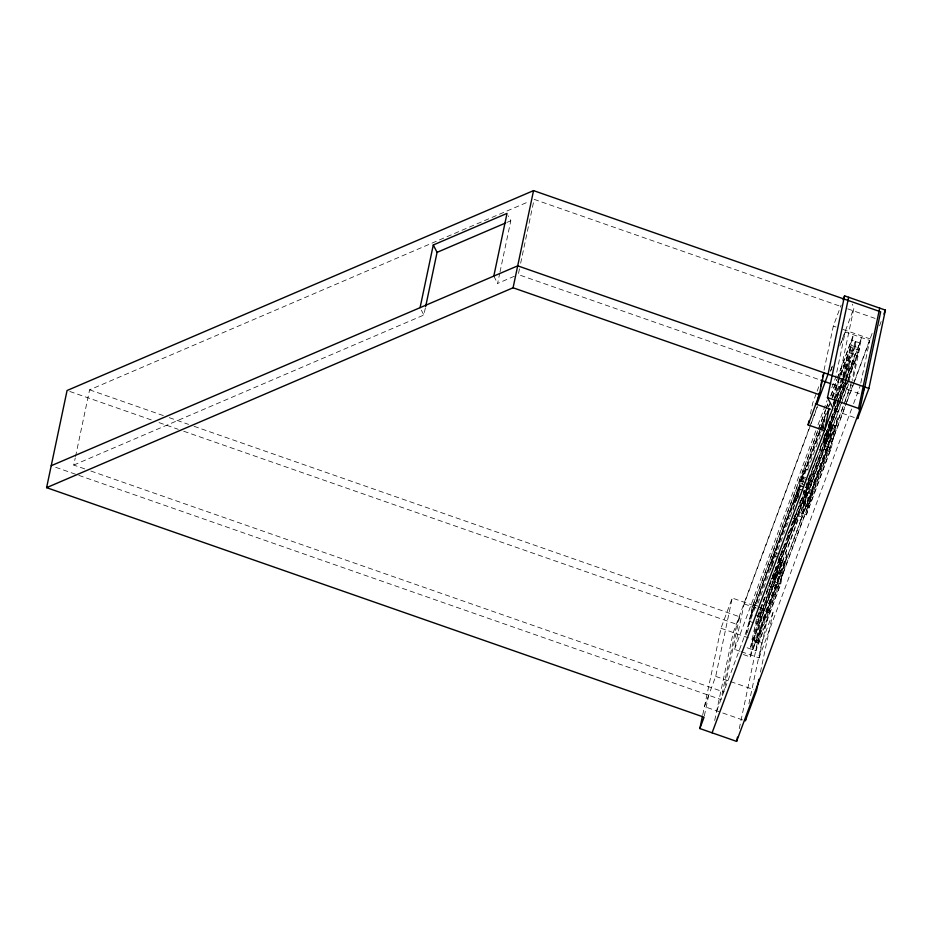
<?xml version="1.0" encoding="UTF-8"?>
<svg xmlns="http://www.w3.org/2000/svg" width="932" height="932" viewBox="0 0 932 932"><rect width="100%" height="100%" fill="white"/><g stroke="black" fill="none" stroke-linecap="round" stroke-linejoin="round"><path stroke-width="0.7" stroke-dasharray="4.66 3.5" d="M84.742 468.889L73.745 465.056L75.247 457.962M75.539 456.54L89.6 389.844L528.782 201.65M73.745 465.056L423.862 315.028L425.365 307.91M514.394 276.233L497.595 283.433L499.703 273.46M499.995 272.039L510.806 220.756L508.278 215.851M519.473 268.894L518.274 274.567L819.543 379.755M520.662 263.22L534.129 199.355L840.874 306.465M702.74 714.832L720.984 628.261L732.214 598.041L756.714 606.592M704.347 715.846L708.681 695.272M742.583 719.912L704.464 706.607L715.706 676.387L732.214 598.041M714.693 720.483L733.228 632.537L809.349 427.8M194.042 426.308L739.589 616.786L736.781 624.335L720.937 699.548L52.6 466.21M739.589 616.786L723.745 691.998L90.241 470.811M739.996 651.235L734.556 649.336L744.132 603.889L817.446 406.702M746.066 634.89L748.955 621.178L825.997 413.948M749.654 619.291L752.299 606.732L818.028 429.967M747.441 632.665L750.738 617.077L798.479 488.648L803.058 490.244M751.39 613.943L753.382 604.53L801.124 476.101L809.291 478.943L807.31 488.356L759.557 616.798L751.39 613.943L799.143 485.514L801.124 476.101M756.446 619.069L750.178 648.847L797.92 520.405L804.199 490.64L802.673 494.729M778.884 559.689L784.593 561.693L779.245 587.078L758.322 643.36L752.602 641.356L757.949 615.97L861.587 337.629L858.943 350.164L850.776 347.31L853.409 334.774L837.239 378.287M743.387 654.555L750.19 656.932L757.122 624.021L838.963 403.906M757.821 622.133L760.465 609.586M759.557 616.798L761.549 607.384L809.291 478.943M770.636 569.685L773.618 555.507L778.197 557.103M772.15 566.505L775.133 552.408L796.056 496.127L800.623 497.723M739.274 728.661L757.728 641.088L845.324 405.502M755.887 650.839L762.166 621.062L787.027 554.202L781.307 552.21L775.028 581.987L780.748 583.98L755.887 650.839L745.821 647.321M758.322 643.36L763.669 617.974L784.593 561.693M774.119 571.735L772.64 578.795L793.563 522.503L795.043 515.454M776.123 566.388L773.455 579.075L794.379 522.794L797.349 508.686M779.338 557.499L773.071 587.265L768.492 585.669M748.909 703.777L761.817 642.521L773.047 612.301L758.077 607.07M741.359 651.713L759.056 657.899L768.632 612.441L846.501 403.02M810.421 413.959L812.739 402.985L816.642 392.477M793.085 510.223L796.056 496.127M795.497 502.814L798.479 488.648M796.336 500.263L799.516 485.188L803.594 486.609M760.442 672.123L773.047 612.301M824.028 370.225L833.324 326.072L841.142 305.044M797.454 497.863L800.914 481.413M797.699 498.096L801.287 481.087L819.892 431.062M807.392 479.852L801.951 477.953L803.932 468.54L818.005 430.689M780.748 583.98L787.027 554.202M770.927 578.19L775.494 579.786L796.417 523.504L801.765 498.119M807.007 483.079L800.728 512.856L840.874 404.896M803.163 505.377L808.51 479.992L814.23 481.984L808.883 507.369L803.163 505.377L824.086 449.084L829.806 451.088L808.883 507.369M806.646 491.49L758.904 619.931L752.625 649.697L800.378 521.268L806.646 491.49L803.932 490.547M811.026 473.607L808.382 486.155L800.215 483.3L802.86 470.753L805.574 471.709M809.081 484.256L802.149 517.167L795.346 514.79M822.385 428.021L824.179 419.517M823.014 429.116L824.797 420.647M806.448 514.848L812.727 485.083L837.577 418.223L831.868 416.22L825.589 445.997L831.309 447.989L806.448 514.848L796.382 511.33M860.772 383.075L869.754 340.471L845.254 331.909L835.666 377.367L830.61 390.962M824.971 434.347L823.189 442.805L844.124 386.524L845.604 379.464M826.684 430.398L824.016 443.084L844.94 386.803L846.419 379.755M829.899 421.509L823.62 451.286L819.053 449.69M833.173 406.55L834.058 402.309M834.361 400.9L854.003 307.677L852.221 304.216M834.28 404.278L841.258 385.522L842.749 378.474M843.041 377.064L846.606 360.136L852.326 362.129L846.978 387.514L826.055 443.795L822.618 442.607M834.14 405.618L843.658 378.171M843.961 376.761L849.04 352.657L857.207 355.511L852.128 379.604M832.101 396.834L849.704 349.523L851.685 340.11L859.852 342.964L857.871 352.378L848.318 378.054M844.835 376.959L851.475 345.423L859.642 348.277L852.71 381.176M829.806 451.088L835.154 425.703L829.433 423.711M845.907 378.054L849.471 361.138M831.309 447.989L837.577 418.223M846.722 378.345L850.287 361.418M844.905 401.506L851.825 381.025M817.131 391.16L819.088 385.906M809.861 426.437L817.469 405.956M830.668 370.47L833.196 363.643M839.802 345.9L854.003 307.677M830.587 371.344L833.115 364.552M841.2 342.79L845.254 331.909M734.556 649.336L815.954 430.398M817.981 424.957L827.08 400.48M818.529 428.603L825.612 409.567M826.113 408.204L828.14 402.764M830.668 395.972L836.726 379.65M818.506 429.337L825.542 410.406M826.043 409.055L828.56 402.298M831.076 395.541L837.111 379.312M837.612 377.961L851.685 340.11M801.951 477.953L826.078 413.062M828.583 406.305L829.597 403.603M828.525 407.144L829.538 404.43M832.066 397.626L851.475 345.423M820.393 429.71L826.206 414.053M832.299 397.684L849.04 352.657M832.66 397.661L838.637 381.572M840.629 376.213L846.606 360.136M716.72 710.883L820.463 431.831M820.976 430.468L825.018 419.586M758.054 603.109L789.719 517.936M790.219 516.584L800.273 489.545M802.289 484.139L804.805 477.382M807.613 469.821L822.187 430.619M822.688 429.268L823.69 426.565M834.245 398.174L855.355 341.392L853.374 350.805L833.266 404.884M833.057 403.859L834.559 399.805M835.06 398.453L842.598 378.182M843.111 376.831L856.17 341.671L854.19 351.084L834.082 405.164M833.942 406.818L843.53 381.037M757.46 616.343L762.539 602.701M763.04 601.326L764.566 597.237M766.593 591.785L773.187 574.042M778.267 560.4L784.418 543.857M787.458 535.667L788.985 531.578M791.012 526.114L796.079 512.472M799.12 504.282L800.646 500.193M808.533 478.99L811.574 470.8M812.075 469.437L817.154 455.795M820.195 447.605L823.236 439.415M823.748 438.052L826.288 431.236M828.315 425.773L854.761 354.649L848.481 384.427L841.375 403.521M846.279 379.464L812.098 471.394L810.118 480.807L839.767 401.04M846.78 378.112L859.852 342.964M840.28 399.688L846.303 383.471M839.464 402.554L859.642 348.277M840.116 401.471L809.454 483.941L803.186 513.707L844.392 402.857M840.617 400.119L847.654 381.188M848.155 379.837L857.207 355.511M752.602 641.356L773.525 585.075L779.245 587.078M814.23 481.984L835.154 425.703M750.19 656.932L843.623 405.606M844.136 404.243L851.697 383.891M845.825 404.138L852.92 385.067M853.421 383.704L872.667 331.955M847.002 401.657L854.073 382.621M854.586 381.258L869.754 340.471M879.54 325.874L881.975 319.303M759.056 657.899L851.58 409.032M853.596 403.603L860.178 385.918M506.857 222.445L510.806 220.756M847.724 308.853L875.113 318.418M833.324 326.072L836.051 327.015M842.854 329.392L874.169 340.32M849.704 349.523L857.871 352.378M842.761 382.423L850.928 385.277M841.258 385.522L846.978 387.514M831.868 384.066L859.257 393.63M834.513 410.593L854.935 417.722M803.932 468.54L810.735 470.916M801.287 481.087L805.376 482.508M806.739 482.986L812.727 485.083M804.957 487.087L807.683 488.042L800.751 520.941L793.936 518.565M799.143 485.514L807.31 488.356M793.353 518.809L800.378 521.268M791.851 521.908L796.417 523.504M775.133 552.408L779.7 554.004M753.382 604.53L761.549 607.384M744.132 603.889L768.632 612.441M757.949 615.97L763.669 617.974M757.588 619.465L762.166 621.062M89.6 389.844L163.811 415.754M169.298 417.676L188.544 424.386M748.955 621.178L757.122 624.021M69.818 391.475L152.161 420.216M159.023 422.615L178.233 429.326M183.72 431.236L736.781 624.335M720.984 628.261L761.817 642.521M715.706 676.387L729.313 681.141M730.676 681.618L753.813 689.692M493.809 276.07L497.595 283.433M421.346 310.123L423.862 315.028M760.815 616.972L755.468 642.358L776.391 586.077L781.738 560.691L760.815 616.972M761.63 617.264L756.283 642.649L777.206 586.356L782.554 560.971L761.63 617.264M811.364 480.982L806.017 506.367L826.94 450.086L832.299 424.701L811.364 480.982M812.191 481.273L806.832 506.659L827.756 450.377L833.115 424.992L812.191 481.273"/><path stroke-width="1.4" d="M864.395 387.852L859.63 410.453L736.595 741.383L699.85 728.544L704.056 717.209L46.6 487.657L67.069 390.508L533.547 190.617L880.658 311.812L864.803 387.025L862.461 393.327M420.076 307.665L433.287 244.988L507.02 213.393L493.809 276.07M425.668 306.477L437.073 252.351L433.287 244.988M46.6 487.657L513.078 287.778L533.547 190.617M699.85 728.544L702.448 716.207M736.595 741.383L737.492 737.142M745.903 718.013L745.309 720.867L756.539 690.647L758.939 679.253M827.045 414.134L829.072 408.694L824.447 430.631L808.114 424.922L808.976 420.81M819.216 393.013L816.816 404.418L828.059 374.198L844.567 295.852L885.4 310.111L868.892 388.458L857.65 418.678L858.256 415.823M820.719 385.895L821.919 380.198M808.114 424.922L819.344 394.702L823.97 372.765L822.502 376.714M848.644 297.273L827.511 397.556L858.57 408.402L859.63 410.453M858.57 408.402L879.703 308.119M843.099 299.789L844.567 295.852M712.095 732.82L832.87 407.96L827.395 397.323M883.932 314.049L885.4 310.111M437.073 252.351L505.54 223.016M51.225 465.72L517.703 265.841L868.892 388.458M820.917 380.233L830.505 383.588M513.078 287.778L819.344 394.702M815.453 403.94L830.435 409.171"/></g></svg>
